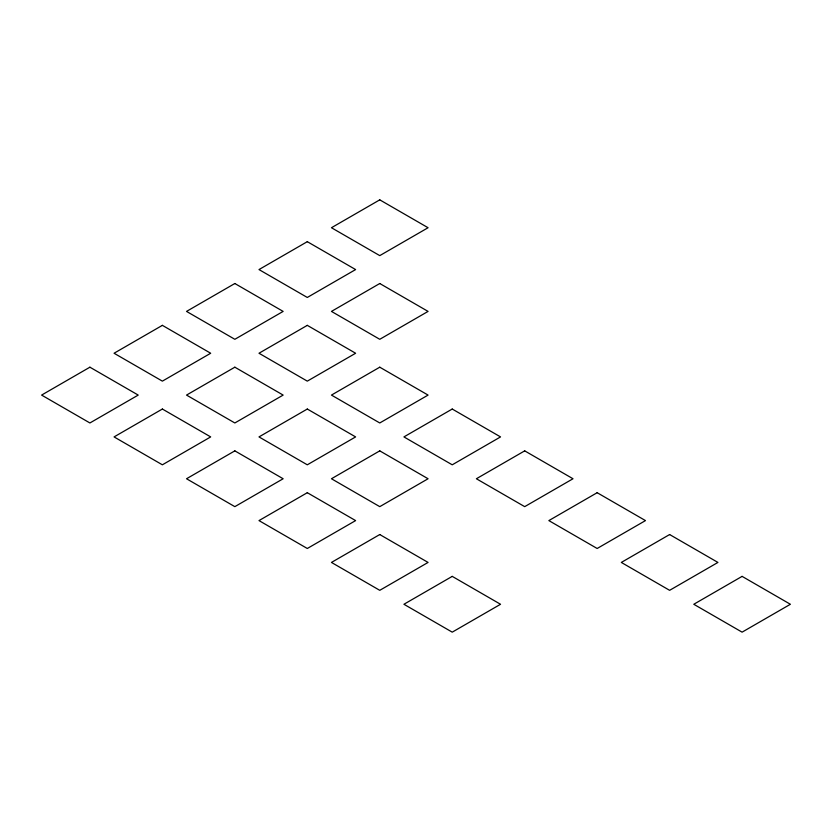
<?xml version="1.0" encoding="UTF-8"?>
<svg xmlns="http://www.w3.org/2000/svg" width="832" height="832" viewBox="0 0 832 832"><rect width="100%" height="100%" fill="white"/><g stroke="black" fill="none" stroke-linecap="round" stroke-linejoin="round"><path stroke-width="1.25" d="M89.908 367.193L41.6 395.086L89.908 422.968L138.216 395.086L89.908 367.193M162.375 325.354L114.067 353.246L162.375 381.139L210.683 353.246L162.375 325.354M234.842 283.514L186.524 311.407L234.842 339.3L283.15 311.407L234.842 283.514M307.299 241.675L258.991 269.568L307.299 297.461L355.618 269.568L307.299 241.675M379.766 199.846L331.458 227.729L379.766 255.622L428.074 227.729L379.766 199.846M162.375 409.032L114.067 436.914L162.375 464.807L210.683 436.914L162.375 409.032M234.842 367.193L186.524 395.086L234.842 422.968L283.15 395.086L234.842 367.193M307.299 325.354L258.991 353.246L307.299 381.139L355.618 353.246L307.299 325.354M379.766 283.514L331.458 311.407L379.766 339.3L428.074 311.407L379.766 283.514M234.842 450.861L186.524 478.754L234.842 506.646L283.15 478.754L234.842 450.861M307.299 409.032L258.991 436.914L307.299 464.807L355.618 436.914L307.299 409.032M379.766 367.193L331.458 395.086L379.766 422.968L428.074 395.086L379.766 367.193M307.299 492.7L258.991 520.593L307.299 548.486L355.618 520.593L307.299 492.7M379.766 450.861L331.458 478.754L379.766 506.646L428.074 478.754L379.766 450.861M452.234 409.032L403.926 436.914L452.234 464.807L500.542 436.914L452.234 409.032M379.766 534.539L331.458 562.432L379.766 590.325L428.074 562.432L379.766 534.539M524.701 450.861L476.382 478.754L524.701 506.646L573.009 478.754L524.701 450.861M452.234 576.378L403.926 604.271L452.234 632.154L500.542 604.271L452.234 576.378M597.158 492.7L548.85 520.593L597.158 548.486L645.476 520.593L597.158 492.7M669.625 534.539L621.317 562.432L669.625 590.325L717.933 562.432L669.625 534.539M742.092 576.378L693.784 604.271L742.092 632.154L790.4 604.271L742.092 576.378"/></g></svg>
